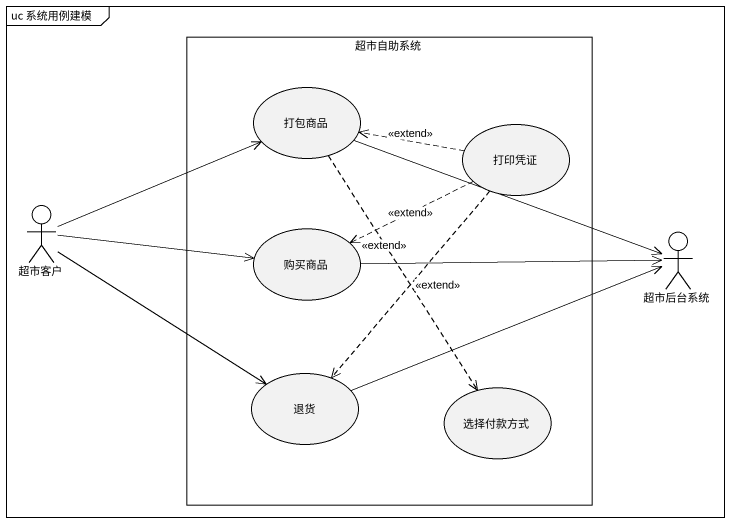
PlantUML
@startuml
mainframe uc 系统用例建模
rectangle 超市自助系统 {
  usecase 打包商品
  usecase 打印凭证
  usecase 购买商品
  usecase 退货
  usecase 选择付款方式
}
actor 超市客户
actor 超市后台系统
打包商品 -right-> 超市后台系统
打包商品 ..> 选择付款方式 : <<extend>>
打印凭证 .left.> 打包商品 : <<extend>>
打印凭证 .left.> 购买商品 : <<extend>>
打印凭证 ..> 退货 : <<extend>>
超市客户 -right-> 打包商品
超市客户 -right-> 购买商品
超市客户 -right-> 退货
购买商品 -right-> 超市后台系统
退货 -right-> 超市后台系统
@enduml
